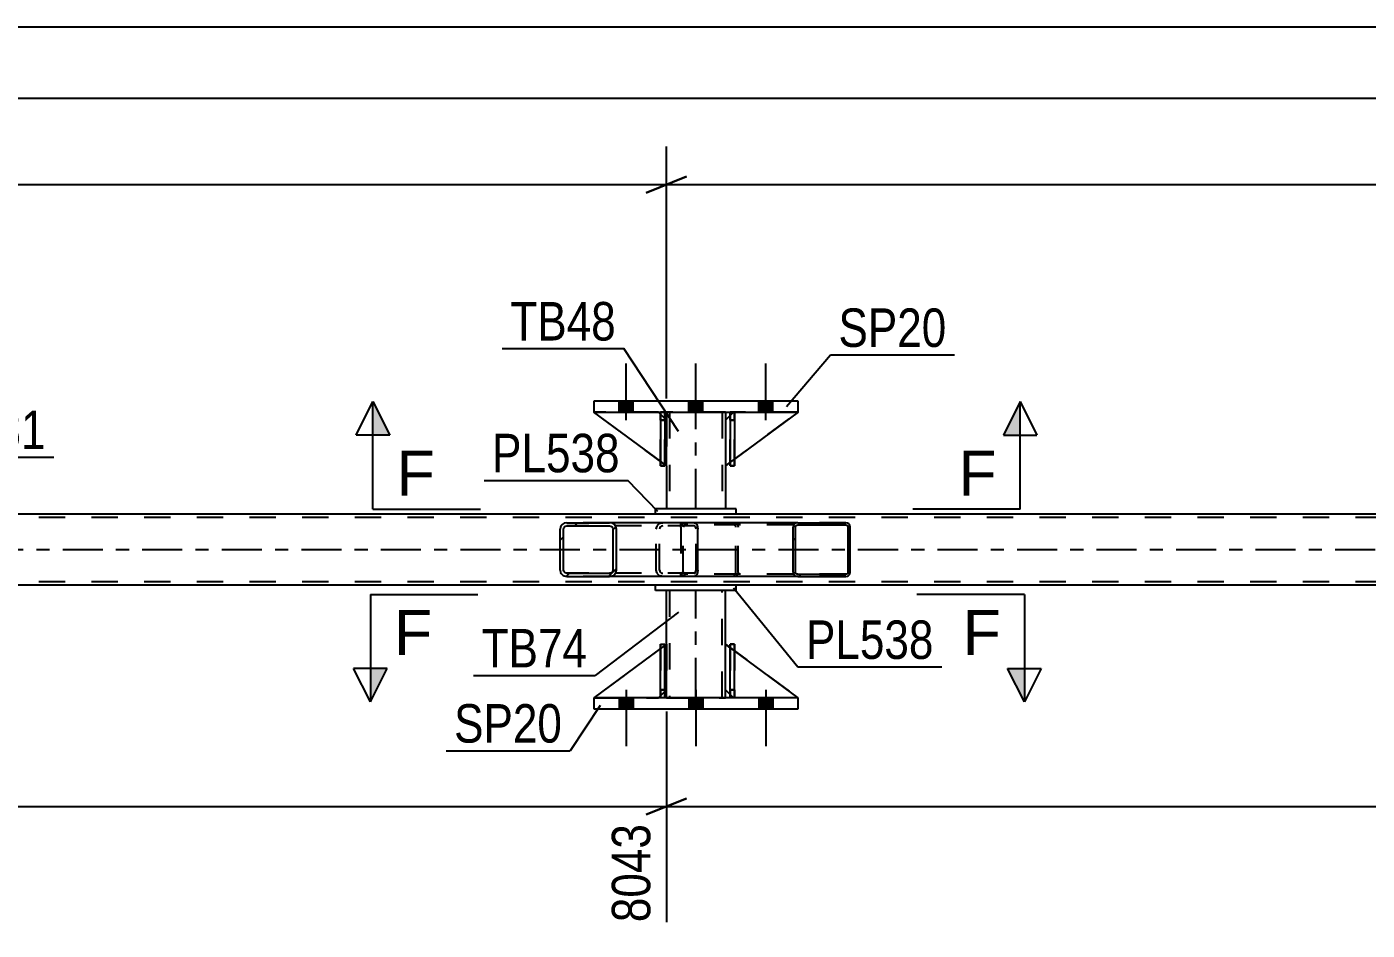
# Model space of a CAD drawing. Header units: millimetres. Extents: x 0 to 841, y 0 to 594.
# Drawn here: x 272 to 371.7, y 206.7 to 273.9 of the extents above; entities that cross this region are included whole.
import ezdxf

# ---------------------------------------------------------------- set-up
doc = ezdxf.new("R2010")
doc.units = ezdxf.units.MM
doc.linetypes.add('DXK_LINE_DOT2', pattern=[3.9198, 1.9599, -1.9599])
doc.linetypes.add('DXK_LINE_DOT3', pattern=[5.9187, 2.979, -0.9799, 0.9799, -0.9799])
doc.styles.add('Arial', font='ARIAL.TTF', dxfattribs={"height": 0.2})
doc.styles.add('Arial Narrow', font='ARIALN.TTF', dxfattribs={"height": 0.2})

# ---------------------------------------------------------------- blocks, each defined once
blk = doc.blocks.new('Part-814553314-5934 - 5672')
at = {"color": 2, "linetype": 'Continuous'}
for p, q in [((324.328, 245.022), (323.974, 244.669)), ((323.974, 244.669), (323.974, 241.269)), ((329.374, 245.269), (324.648, 241.768)), ((324.328, 241.531), (323.974, 241.269))]:
    blk.add_line(p, q, dxfattribs=at)
at = {"color": 7, "linetype": 'DXK_LINE_DOT2'}
for p, q in [((324.574, 245.269), (324.328, 245.022)), ((329.374, 245.269), (324.574, 245.269)), ((324.648, 241.768), (324.328, 241.531))]:
    blk.add_line(p, q, dxfattribs=at)
blk = doc.blocks.new('Part-814553314-5862 - 5672')
at = {"linetype": 'Continuous'}
h = blk.add_hatch(dxfattribs=at)
h.set_pattern_fill('', scale=0.7, style=0, pattern_type=0)
h.set_pattern_definition([(45, (315.8135, 236.7324), (-1.57154, 1.57154), [])])
h.paths.add_polyline_path([(315.852, 236.549), (315.813, 236.732), (315.704, 236.888), (315.541, 236.992), (315.349, 237.029), (312.165, 237.029), (311.972, 236.992), (311.809, 236.888), (311.7, 236.732), (311.662, 236.549), (311.662, 233.509), (311.7, 233.325), (311.809, 233.169), (311.972, 233.065), (312.165, 233.029), (315.349, 233.029), (315.541, 233.065), (315.704, 233.169), (315.813, 233.325), (315.852, 233.509)])
h.paths.add_polyline_path([(315.581, 233.417), (315.527, 233.339), (315.445, 233.287), (315.349, 233.269), (312.165, 233.269), (312.069, 233.287), (311.987, 233.339), (311.932, 233.417), (311.913, 233.509), (311.913, 236.549), (311.932, 236.641), (311.987, 236.718), (312.069, 236.77), (312.165, 236.789), (315.349, 236.789), (315.445, 236.77), (315.527, 236.718), (315.581, 236.641), (315.6, 236.549), (315.6, 233.509)])
at = {"color": 2, "linetype": 'Continuous'}
for p, q in [((311.7, 236.732), (311.662, 236.549)), ((311.662, 233.509), (311.662, 236.549)), ((311.913, 236.549), (311.932, 236.641)), ((311.913, 233.509), (311.913, 236.549)), ((311.932, 236.641), (311.987, 236.718)), ((312.165, 237.029), (311.972, 236.992)), ((311.987, 236.718), (312.069, 236.77)), ((312.069, 236.77), (312.165, 236.789)), ((312.165, 237.029), (315.349, 237.029)), ((312.165, 236.789), (315.349, 236.789)), ((321.65, 237.029), (315.349, 237.029)), ((315.541, 236.992), (315.349, 237.029)), ((315.349, 236.789), (315.445, 236.77)), ((315.445, 236.77), (315.527, 236.718)), ((315.527, 236.718), (315.581, 236.641)), ((315.581, 236.641), (315.6, 236.549)), ((315.6, 233.509), (315.6, 236.549)), ((315.852, 236.549), (315.813, 236.732)), ((315.852, 233.509), (315.852, 236.549)), ((321.65, 237.029), (321.753, 236.992)), ((321.753, 236.992), (321.841, 236.888)), ((321.841, 236.888), (321.9, 236.732)), ((321.9, 236.732), (321.92, 236.549)), ((321.92, 233.509), (321.92, 236.549)), ((311.662, 233.509), (311.7, 233.325)), ((311.932, 233.417), (311.913, 233.509)), ((315.6, 233.509), (315.581, 233.417)), ((315.813, 233.325), (315.852, 233.509)), ((321.92, 233.509), (321.9, 233.325)), ((311.987, 233.339), (311.932, 233.417)), ((311.972, 233.065), (312.165, 233.029)), ((312.069, 233.287), (311.987, 233.339)), ((312.165, 233.269), (312.069, 233.287)), ((312.165, 233.269), (315.349, 233.269)), ((312.165, 233.029), (315.349, 233.029)), ((315.445, 233.287), (315.349, 233.269)), ((315.349, 233.029), (315.541, 233.065)), ((321.65, 233.029), (315.349, 233.029)), ((315.527, 233.339), (315.445, 233.287)), ((315.581, 233.417), (315.527, 233.339)), ((321.753, 233.065), (321.65, 233.029)), ((321.841, 233.169), (321.753, 233.065)), ((321.9, 233.325), (321.841, 233.169))]:
    blk.add_line(p, q, dxfattribs=at)
at = {"color": 7, "linetype": 'DXK_LINE_DOT2'}
for p, q in [((315.349, 237.029), (312.165, 237.029)), ((321.65, 236.789), (312.165, 236.789)), ((318.812, 236.549), (318.85, 236.732)), ((318.812, 233.509), (318.812, 236.549)), ((319.083, 236.641), (319.064, 236.549)), ((319.064, 233.509), (319.064, 236.549)), ((319.137, 236.718), (319.083, 236.641)), ((319.123, 236.992), (319.315, 237.029)), ((319.219, 236.77), (319.137, 236.718)), ((319.315, 236.789), (319.219, 236.77)), ((320.657, 236.789), (320.657, 237.029)), ((321.701, 236.77), (321.65, 236.789)), ((321.745, 236.718), (321.701, 236.77)), ((321.775, 236.641), (321.745, 236.718)), ((321.785, 236.549), (321.775, 236.641)), ((321.785, 233.509), (321.785, 236.549)), ((318.85, 233.325), (318.812, 233.509)), ((319.064, 233.509), (319.083, 233.417)), ((321.775, 233.417), (321.785, 233.509)), ((321.65, 233.269), (312.165, 233.269)), ((315.349, 233.029), (312.165, 233.029)), ((319.083, 233.417), (319.137, 233.339)), ((319.315, 233.029), (319.123, 233.065)), ((319.137, 233.339), (319.159, 233.325)), ((319.159, 233.325), (319.219, 233.287)), ((319.219, 233.287), (319.315, 233.269)), ((320.657, 233.029), (320.657, 233.269)), ((321.65, 233.269), (321.701, 233.287)), ((321.701, 233.287), (321.745, 233.339)), ((321.745, 233.339), (321.775, 233.417))]:
    blk.add_line(p, q, dxfattribs=at)
at = {"color": 2, "linetype": 'Continuous'}
for centre, start, end in [((312.15, 236.534), 111.1941, 156.15059), ((315.364, 236.534), 23.84941, 68.8059), ((312.15, 233.524), 203.84941, 248.8059), ((315.364, 233.524), 291.1941, 336.15059)]:
    blk.add_arc(centre, 0.492, start, end, dxfattribs=at)
at = {"color": 7, "linetype": 'DXK_LINE_DOT2'}
for centre, start, end in [((319.3, 236.534), 111.19409, 156.15058), ((319.3, 233.524), 203.84941, 248.80591)]:
    blk.add_arc(centre, 0.492, start, end, dxfattribs=at)
blk = doc.blocks.new('Bolt-814553314-5750 - 5672')
at = {"linetype": 'Continuous'}
for points in [[(316.054, 245.269), (317.094, 245.269), (317.094, 246.069), (316.054, 246.069)], [(316.054, 245.269), (317.094, 245.269), (317.094, 246.069), (316.054, 246.069)], [(316.054, 245.269), (317.094, 245.269), (317.094, 246.069), (316.054, 246.069)], [(321.254, 245.269), (322.294, 245.269), (322.294, 246.069), (321.254, 246.069)], [(321.254, 245.269), (322.294, 245.269), (322.294, 246.069), (321.254, 246.069)], [(326.454, 245.269), (327.494, 245.269), (327.494, 246.069), (326.454, 246.069)], [(326.454, 245.269), (327.494, 245.269), (327.494, 246.069), (326.454, 246.069)], [(326.454, 245.269), (327.494, 245.269), (327.494, 246.069), (326.454, 246.069)]]:
    blk.add_hatch(color=1, dxfattribs=at).paths.add_polyline_path(points)
at = {"color": 1, "linetype": 'Continuous'}
for p, q in [((316.574, 244.669), (316.574, 248.869)), ((316.574, 244.669), (316.574, 248.869)), ((316.574, 244.669), (316.574, 248.869)), ((321.774, 244.669), (321.774, 248.869)), ((321.774, 244.669), (321.774, 248.869)), ((326.974, 244.669), (326.974, 248.869)), ((326.974, 244.669), (326.974, 248.869)), ((326.974, 244.669), (326.974, 248.869)), ((316.054, 245.269), (316.054, 246.069)), ((316.054, 245.269), (316.054, 246.069)), ((316.054, 245.269), (316.054, 246.069)), ((317.094, 245.269), (317.094, 246.069)), ((317.094, 245.269), (317.094, 246.069)), ((317.094, 245.269), (317.094, 246.069)), ((321.254, 245.269), (321.254, 246.069)), ((321.254, 245.269), (321.254, 246.069)), ((322.294, 245.269), (322.294, 246.069)), ((322.294, 245.269), (322.294, 246.069)), ((326.454, 245.269), (326.454, 246.069)), ((326.454, 245.269), (326.454, 246.069)), ((326.454, 245.269), (326.454, 246.069)), ((327.494, 245.269), (327.494, 246.069)), ((327.494, 245.269), (327.494, 246.069)), ((327.494, 245.269), (327.494, 246.069))]:
    blk.add_line(p, q, dxfattribs=at)
blk = doc.blocks.new('Bolt-814553314-5751 - 5672')
at = {"linetype": 'Continuous'}
for points in [[(317.094, 223.989), (316.054, 223.989), (316.054, 223.189), (317.094, 223.189)], [(317.094, 223.989), (316.054, 223.989), (316.054, 223.189), (317.094, 223.189)], [(317.094, 223.989), (316.054, 223.989), (316.054, 223.189), (317.094, 223.189)], [(322.294, 223.989), (321.254, 223.989), (321.254, 223.189), (322.294, 223.189)], [(322.294, 223.989), (321.254, 223.989), (321.254, 223.189), (322.294, 223.189)], [(327.494, 223.989), (326.454, 223.989), (326.454, 223.189), (327.494, 223.189)], [(327.494, 223.989), (326.454, 223.989), (326.454, 223.189), (327.494, 223.189)], [(327.494, 223.989), (326.454, 223.989), (326.454, 223.189), (327.494, 223.189)]]:
    blk.add_hatch(color=1, dxfattribs=at).paths.add_polyline_path(points)
at = {"color": 1, "linetype": 'Continuous'}
for p, q in [((316.574, 224.589), (316.574, 220.389)), ((316.574, 224.589), (316.574, 220.389)), ((316.574, 224.589), (316.574, 220.389)), ((321.774, 224.589), (321.774, 220.389)), ((321.774, 224.589), (321.774, 220.389)), ((326.974, 224.589), (326.974, 220.389)), ((326.974, 224.589), (326.974, 220.389)), ((326.974, 224.589), (326.974, 220.389)), ((316.054, 223.989), (316.054, 223.189)), ((316.054, 223.989), (316.054, 223.189)), ((316.054, 223.989), (316.054, 223.189)), ((317.094, 223.989), (317.094, 223.189)), ((317.094, 223.989), (317.094, 223.189)), ((317.094, 223.989), (317.094, 223.189)), ((321.254, 223.989), (321.254, 223.189)), ((321.254, 223.989), (321.254, 223.189)), ((322.294, 223.989), (322.294, 223.189)), ((322.294, 223.989), (322.294, 223.189)), ((326.454, 223.989), (326.454, 223.189)), ((326.454, 223.989), (326.454, 223.189)), ((326.454, 223.989), (326.454, 223.189)), ((327.494, 223.989), (327.494, 223.189)), ((327.494, 223.989), (327.494, 223.189)), ((327.494, 223.989), (327.494, 223.189))]:
    blk.add_line(p, q, dxfattribs=at)
blk = doc.blocks.new('Part-814553314-5964 - 5672')
at = {"color": 2, "linetype": 'Continuous'}
for p, q in [((319.128, 223.989), (319.128, 227.989)), ((319.128, 227.989), (319.448, 227.989)), ((319.448, 223.989), (319.448, 227.989)), ((319.128, 223.989), (319.128, 223.989)), ((319.448, 223.989), (319.128, 223.989))]:
    blk.add_line(p, q, dxfattribs=at)
at = {"color": 7, "linetype": 'DXK_LINE_DOT2'}
for p, q in [((319.128, 227.989), (319.128, 224.589)), ((319.448, 224.589), (319.448, 227.989)), ((319.128, 224.589), (319.128, 223.989)), ((319.128, 224.589), (319.448, 224.589)), ((319.448, 223.989), (319.448, 224.589)), ((319.448, 223.989), (319.448, 223.989))]:
    blk.add_line(p, q, dxfattribs=at)
blk = doc.blocks.new('Part-814553314-5966 - 5672')
at = {"color": 7, "linetype": 'DXK_LINE_DOT2'}
for p, q in [((319.128, 227.989), (319.448, 227.989)), ((319.128, 224.589), (319.128, 227.989)), ((319.128, 227.989), (319.128, 223.989)), ((319.448, 227.989), (319.448, 224.589)), ((319.448, 223.989), (319.448, 227.895)), ((319.448, 224.589), (319.128, 224.589)), ((319.128, 223.989), (319.128, 224.589)), ((319.448, 224.589), (319.448, 223.989)), ((319.448, 223.989), (319.128, 223.989)), ((319.448, 223.989), (319.448, 223.989))]:
    blk.add_line(p, q, dxfattribs=at)
blk = doc.blocks.new('Part-814553314-5902 - 5672')
at = {"color": 2, "linetype": 'Continuous'}
for p, q in [((324.774, 232.389), (318.774, 232.389)), ((318.774, 231.989), (318.774, 232.389)), ((324.774, 231.989), (318.774, 231.989)), ((324.774, 231.989), (324.774, 232.389))]:
    blk.add_line(p, q, dxfattribs=at)
blk = doc.blocks.new('Part-814553314-5801 - 5672')
at = {"color": 2, "linetype": 'Continuous'}
for p, q in [((318.774, 237.669), (154.506, 237.669)), ((574.177, 237.669), (324.774, 237.669)), ((318.774, 232.389), (154.506, 232.389)), ((574.177, 232.389), (324.774, 232.389))]:
    blk.add_line(p, q, dxfattribs=at)
at = {"color": 7, "linetype": 'DXK_LINE_DOT2'}
for p, q in [((324.774, 237.669), (318.774, 237.669)), ((717.771, 237.429), (55.655, 237.429)), ((717.771, 232.629), (55.655, 232.629)), ((324.774, 232.389), (318.774, 232.389))]:
    blk.add_line(p, q, dxfattribs=at)
at = {"color": 7, "linetype": 'DXK_LINE_DOT3'}
blk.add_line((55.655, 235.029), (717.771, 235.029), dxfattribs=at)
blk = doc.blocks.new('Part-814553314-5936 - 5672')
at = {"color": 2, "linetype": 'Continuous'}
for p, q in [((319.128, 241.599), (314.174, 245.269)), ((319.128, 245.115), (318.974, 245.269)), ((319.574, 244.669), (319.448, 244.795)), ((319.574, 244.669), (319.574, 244.669)), ((319.574, 241.269), (319.574, 244.669)), ((319.448, 241.362), (319.574, 241.269)), ((319.574, 241.269), (319.574, 241.269))]:
    blk.add_line(p, q, dxfattribs=at)
at = {"color": 7, "linetype": 'DXK_LINE_DOT2'}
for p, q in [((318.974, 245.269), (314.174, 245.269)), ((318.974, 245.269), (319.574, 244.669)), ((319.448, 244.795), (319.128, 245.115)), ((319.574, 244.669), (319.574, 241.269)), ((319.448, 241.362), (319.128, 241.599))]:
    blk.add_line(p, q, dxfattribs=at)
blk = doc.blocks.new('Part-814553314-5962 - 5672')
at = {"color": 7, "linetype": 'DXK_LINE_DOT2'}
for p, q in [((319.574, 227.988), (314.174, 223.989)), ((319.574, 224.588), (319.574, 227.988)), ((319.574, 227.988), (319.574, 224.588)), ((318.974, 223.988), (319.574, 224.588)), ((319.574, 224.588), (318.974, 223.988)), ((319.574, 224.588), (319.574, 224.588)), ((314.174, 223.989), (318.974, 223.988))]:
    blk.add_line(p, q, dxfattribs=at)
blk = doc.blocks.new('Part-814553314-5850 - 5672')
at = {"color": 2, "linetype": 'Continuous'}
for p, q in [((324.774, 238.069), (318.774, 238.069)), ((318.774, 237.669), (318.774, 238.069)), ((324.774, 237.669), (318.774, 237.669)), ((324.774, 237.669), (324.774, 238.069))]:
    blk.add_line(p, q, dxfattribs=at)
blk = doc.blocks.new('Part-814553314-5914 - 5672')
at = {"linetype": 'Continuous'}
h = blk.add_hatch(dxfattribs=at)
h.set_pattern_fill('', scale=0.7, style=0, pattern_type=0)
h.set_pattern_definition([(45, (333.2375, 236.8312), (-1.57154, 1.57154), [])])
h.paths.add_polyline_path([(333.263, 236.709), (333.237, 236.831), (333.164, 236.935), (333.053, 237.004), (332.923, 237.029), (329.347, 237.029), (329.217, 237.004), (329.106, 236.935), (329.033, 236.831), (329.007, 236.709), (329.007, 233.349), (329.033, 233.226), (329.106, 233.122), (329.217, 233.053), (329.347, 233.029), (332.923, 233.029), (333.053, 233.053), (333.164, 233.122), (333.237, 233.226), (333.263, 233.349)])
h.paths.add_polyline_path([(333.08, 233.288), (333.043, 233.236), (332.988, 233.201), (332.923, 233.189), (329.347, 233.189), (329.282, 233.201), (329.227, 233.236), (329.19, 233.288), (329.177, 233.349), (329.177, 236.709), (329.19, 236.77), (329.227, 236.822), (329.282, 236.857), (329.347, 236.869), (332.923, 236.869), (332.988, 236.857), (333.043, 236.822), (333.08, 236.77), (333.093, 236.709), (333.093, 233.349)])
at = {"color": 7, "linetype": 'DXK_LINE_DOT2'}
for p, q in [((320.657, 236.709), (320.683, 236.831)), ((320.657, 236.709), (320.657, 233.349)), ((320.841, 236.77), (320.828, 236.709)), ((320.828, 233.349), (320.828, 236.709)), ((320.878, 236.822), (320.841, 236.77)), ((320.868, 237.004), (320.998, 237.029)), ((320.933, 236.857), (320.878, 236.822)), ((320.998, 236.869), (320.933, 236.857)), ((321.65, 237.029), (320.998, 237.029)), ((332.923, 236.869), (320.998, 236.869)), ((324.574, 237.029), (324.704, 237.004)), ((324.639, 236.857), (324.574, 236.869)), ((324.694, 236.822), (324.639, 236.857)), ((324.731, 236.77), (324.694, 236.822)), ((324.744, 236.709), (324.731, 236.77)), ((324.744, 233.349), (324.744, 236.709)), ((324.888, 236.831), (324.914, 236.709)), ((324.914, 233.349), (324.914, 236.709)), ((332.923, 237.029), (329.347, 237.029)), ((320.683, 233.226), (320.657, 233.349)), ((320.828, 233.349), (320.841, 233.288)), ((320.841, 233.288), (320.878, 233.236)), ((320.998, 233.029), (320.868, 233.053)), ((320.878, 233.236), (320.933, 233.201)), ((320.933, 233.201), (320.998, 233.189)), ((332.923, 233.189), (320.998, 233.189)), ((321.65, 233.029), (320.998, 233.029)), ((324.574, 233.189), (324.639, 233.201)), ((324.704, 233.053), (324.574, 233.029)), ((324.639, 233.201), (324.694, 233.236)), ((324.694, 233.236), (324.731, 233.288)), ((324.731, 233.288), (324.744, 233.349)), ((324.914, 233.349), (324.888, 233.226)), ((332.923, 233.029), (329.347, 233.029))]:
    blk.add_line(p, q, dxfattribs=at)
at = {"color": 2, "linetype": 'Continuous'}
for p, q in [((329.347, 237.029), (321.65, 237.029)), ((329.033, 236.831), (329.007, 236.709)), ((329.007, 233.349), (329.007, 236.709)), ((329.177, 236.709), (329.19, 236.77)), ((329.177, 233.349), (329.177, 236.709)), ((329.19, 236.77), (329.227, 236.822)), ((329.347, 237.029), (329.217, 237.004)), ((329.227, 236.822), (329.282, 236.857)), ((329.282, 236.857), (329.347, 236.869)), ((329.347, 237.029), (332.923, 237.029)), ((329.347, 236.869), (332.923, 236.869)), ((333.053, 237.004), (332.923, 237.029)), ((332.923, 236.869), (332.988, 236.857)), ((332.988, 236.857), (333.043, 236.822)), ((333.043, 236.822), (333.08, 236.77)), ((333.08, 236.77), (333.093, 236.709)), ((333.093, 233.349), (333.093, 236.709)), ((333.263, 236.709), (333.237, 236.831)), ((333.263, 233.349), (333.263, 236.709)), ((329.347, 233.029), (321.65, 233.029)), ((329.007, 233.349), (329.033, 233.226)), ((329.19, 233.288), (329.177, 233.349)), ((329.227, 233.236), (329.19, 233.288)), ((329.217, 233.053), (329.347, 233.029)), ((329.282, 233.201), (329.227, 233.236)), ((329.347, 233.189), (329.282, 233.201)), ((329.347, 233.189), (332.923, 233.189)), ((329.347, 233.029), (332.923, 233.029)), ((332.988, 233.201), (332.923, 233.189)), ((332.923, 233.029), (333.053, 233.053)), ((333.043, 233.236), (332.988, 233.201)), ((333.08, 233.288), (333.043, 233.236)), ((333.093, 233.349), (333.08, 233.288)), ((333.237, 233.226), (333.263, 233.349))]:
    blk.add_line(p, q, dxfattribs=at)
at = {"color": 7, "linetype": 'DXK_LINE_DOT2'}
for centre, start, end in [((320.985, 236.695), 110.75832, 155.68005), ((324.587, 236.695), 24.31995, 69.24167), ((320.985, 233.363), 204.31995, 249.24167), ((324.587, 233.363), 290.75832, 335.68005)]:
    blk.add_arc(centre, 0.331, start, end, dxfattribs=at)
at = {"color": 2, "linetype": 'Continuous'}
for centre, start, end in [((329.334, 236.695), 110.75832, 155.68004), ((332.936, 236.695), 24.31996, 69.24168), ((329.334, 233.363), 204.31996, 249.24168), ((332.936, 233.363), 290.75832, 335.68004)]:
    blk.add_arc(centre, 0.331, start, end, dxfattribs=at)
blk = doc.blocks.new('Part-814553314-5879 - 5672')
at = {"color": 2, "linetype": 'Continuous'}
for p, q in [((319.574, 245.269), (319.574, 244.669)), ((323.974, 245.269), (323.974, 244.669)), ((319.574, 241.269), (319.574, 238.069)), ((323.974, 241.269), (323.974, 238.069))]:
    blk.add_line(p, q, dxfattribs=at)
at = {"color": 7, "linetype": 'DXK_LINE_DOT2'}
for p, q in [((323.974, 245.269), (319.574, 245.269)), ((319.574, 244.669), (319.574, 241.269)), ((319.814, 245.269), (319.814, 238.069)), ((323.734, 245.269), (323.734, 238.069)), ((323.974, 244.669), (323.974, 241.269)), ((323.974, 238.069), (319.574, 238.069))]:
    blk.add_line(p, q, dxfattribs=at)
at = {"color": 7, "linetype": 'DXK_LINE_DOT3'}
blk.add_line((321.774, 238.069), (321.774, 245.269), dxfattribs=at)
blk = doc.blocks.new('Part-814553314-5881 - 5672')
at = {"color": 7, "linetype": 'DXK_LINE_DOT2'}
for p, q in [((319.128, 244.669), (319.128, 245.269)), ((319.128, 245.269), (319.128, 245.269)), ((319.128, 245.269), (319.128, 241.269)), ((319.448, 245.269), (319.128, 245.269)), ((319.128, 241.269), (319.128, 244.669)), ((319.128, 244.669), (319.448, 244.669)), ((319.448, 244.669), (319.448, 245.269)), ((319.448, 241.269), (319.448, 245.269)), ((319.448, 244.669), (319.448, 241.269)), ((319.128, 241.269), (319.448, 241.269))]:
    blk.add_line(p, q, dxfattribs=at)
blk = doc.blocks.new('Part-814553314-5882 - 5672')
at = {"color": 7, "linetype": 'DXK_LINE_DOT2'}
for p, q in [((324.328, 244.669), (324.328, 245.269)), ((324.328, 245.269), (324.328, 245.269)), ((324.328, 245.269), (324.328, 241.269)), ((324.648, 245.269), (324.328, 245.269)), ((324.328, 241.269), (324.328, 244.669)), ((324.328, 244.669), (324.648, 244.669)), ((324.648, 244.669), (324.648, 245.269)), ((324.648, 241.269), (324.648, 245.269)), ((324.648, 244.669), (324.648, 241.269)), ((324.328, 241.269), (324.648, 241.269))]:
    blk.add_line(p, q, dxfattribs=at)
blk = doc.blocks.new('Part-814553314-5887 - 5672')
at = {"color": 2, "linetype": 'Continuous'}
for p, q in [((314.174, 223.989), (314.174, 223.189)), ((329.374, 223.989), (314.174, 223.989)), ((329.374, 223.189), (329.374, 223.989)), ((314.174, 223.189), (329.374, 223.189))]:
    blk.add_line(p, q, dxfattribs=at)
blk = doc.blocks.new('Part-814553314-5892 - 5672')
at = {"color": 2, "linetype": 'Continuous'}
for p, q in [((329.374, 246.069), (314.174, 246.069)), ((314.174, 246.069), (314.174, 245.269)), ((329.374, 245.269), (329.374, 246.069)), ((314.174, 245.269), (329.374, 245.269))]:
    blk.add_line(p, q, dxfattribs=at)
blk = doc.blocks.new('Part-814553314-5897 - 5672')
at = {"color": 2, "linetype": 'Continuous'}
for p, q in [((319.574, 227.988), (319.574, 231.989)), ((323.974, 227.989), (323.974, 231.989)), ((319.574, 223.989), (319.574, 224.588)), ((323.974, 223.989), (323.974, 224.589))]:
    blk.add_line(p, q, dxfattribs=at)
at = {"color": 7, "linetype": 'DXK_LINE_DOT2'}
for p, q in [((323.974, 231.989), (319.574, 231.989)), ((319.814, 231.989), (319.814, 223.989)), ((323.734, 223.989), (323.734, 231.989)), ((319.574, 224.588), (319.574, 227.988)), ((323.974, 224.589), (323.974, 227.989)), ((319.574, 223.989), (323.974, 223.989))]:
    blk.add_line(p, q, dxfattribs=at)
at = {"color": 7, "linetype": 'DXK_LINE_DOT3'}
blk.add_line((321.774, 223.989), (321.774, 231.989), dxfattribs=at)
blk = doc.blocks.new('Part-814553314-5933 - 5672')
at = {"color": 7, "linetype": 'DXK_LINE_DOT2'}
for p, q in [((324.574, 245.269), (323.974, 244.669)), ((323.974, 241.269), (329.374, 245.269)), ((323.974, 244.669), (323.974, 241.269)), ((329.374, 245.269), (324.574, 245.269))]:
    blk.add_line(p, q, dxfattribs=at)
blk = doc.blocks.new('Part-814553314-5935 - 5672')
at = {"color": 7, "linetype": 'DXK_LINE_DOT2'}
for p, q in [((319.574, 241.269), (314.174, 245.269)), ((314.174, 245.269), (318.974, 245.269)), ((318.974, 245.269), (319.574, 244.669)), ((319.574, 244.669), (318.974, 245.269)), ((319.574, 244.669), (319.574, 241.269)), ((319.574, 244.669), (319.574, 244.669)), ((319.574, 244.669), (319.574, 241.269))]:
    blk.add_line(p, q, dxfattribs=at)
blk = doc.blocks.new('Part-814553314-5937 - 5672')
at = {"color": 2, "linetype": 'Continuous'}
for p, q in [((319.448, 245.269), (319.128, 245.269)), ((319.128, 245.269), (319.128, 241.269)), ((319.448, 245.269), (319.448, 245.269)), ((319.448, 245.269), (319.448, 241.269)), ((319.448, 241.269), (319.128, 241.269))]:
    blk.add_line(p, q, dxfattribs=at)
at = {"color": 7, "linetype": 'DXK_LINE_DOT2'}
for p, q in [((319.128, 244.669), (319.128, 245.269)), ((319.448, 244.669), (319.128, 244.669)), ((319.128, 244.669), (319.128, 241.269)), ((319.448, 244.669), (319.448, 245.269)), ((319.448, 245.269), (319.448, 245.269)), ((319.448, 241.269), (319.448, 244.669))]:
    blk.add_line(p, q, dxfattribs=at)
blk = doc.blocks.new('Part-814553314-5938 - 5672')
at = {"color": 2, "linetype": 'Continuous'}
for p, q in [((324.648, 245.269), (324.328, 245.269)), ((324.328, 245.269), (324.328, 241.269)), ((324.648, 245.269), (324.648, 245.269)), ((324.648, 245.269), (324.648, 241.269)), ((324.648, 241.269), (324.328, 241.269))]:
    blk.add_line(p, q, dxfattribs=at)
at = {"color": 7, "linetype": 'DXK_LINE_DOT2'}
for p, q in [((324.328, 244.669), (324.328, 245.269)), ((324.648, 244.669), (324.328, 244.669)), ((324.328, 244.669), (324.328, 241.269)), ((324.648, 244.669), (324.648, 245.269)), ((324.648, 245.269), (324.648, 245.269)), ((324.648, 241.269), (324.648, 244.669))]:
    blk.add_line(p, q, dxfattribs=at)
blk = doc.blocks.new('Part-814553314-5959 - 5672')
at = {"color": 7, "linetype": 'DXK_LINE_DOT2'}
for p, q in [((323.974, 224.588), (323.974, 227.988)), ((323.974, 227.988), (329.374, 223.988)), ((324.574, 223.988), (323.974, 224.588)), ((329.374, 223.988), (324.574, 223.988))]:
    blk.add_line(p, q, dxfattribs=at)
blk = doc.blocks.new('Part-814553314-5960 - 5672')
at = {"color": 2, "linetype": 'Continuous'}
for p, q in [((323.974, 224.588), (323.974, 227.988)), ((324.328, 227.726), (323.974, 227.988)), ((329.374, 223.989), (324.648, 227.489)), ((324.328, 224.235), (323.974, 224.588))]:
    blk.add_line(p, q, dxfattribs=at)
at = {"color": 7, "linetype": 'DXK_LINE_DOT2'}
for p, q in [((324.648, 227.489), (324.328, 227.726)), ((324.574, 223.988), (324.328, 224.235)), ((329.374, 223.988), (324.574, 223.988)), ((329.374, 223.989), (329.374, 223.988)), ((329.374, 223.988), (329.374, 223.989))]:
    blk.add_line(p, q, dxfattribs=at)
blk = doc.blocks.new('Part-814553314-5963 - 5672')
at = {"color": 2, "linetype": 'Continuous'}
for p, q in [((319.128, 227.658), (314.174, 223.989)), ((319.574, 227.988), (319.448, 227.895)), ((319.574, 224.588), (319.574, 227.988)), ((319.574, 224.588), (319.448, 224.462)), ((319.574, 224.588), (319.574, 224.588)), ((319.128, 224.142), (318.974, 223.988))]:
    blk.add_line(p, q, dxfattribs=at)
at = {"color": 7, "linetype": 'DXK_LINE_DOT2'}
for p, q in [((319.448, 227.895), (319.128, 227.658)), ((319.574, 224.588), (319.574, 227.988)), ((319.574, 224.588), (318.974, 223.988)), ((314.174, 223.989), (318.974, 223.988)), ((319.448, 224.462), (319.128, 224.142))]:
    blk.add_line(p, q, dxfattribs=at)
blk = doc.blocks.new('Part-814553314-5965 - 5672')
at = {"color": 2, "linetype": 'Continuous'}
for p, q in [((324.328, 223.989), (324.328, 227.989)), ((324.328, 227.989), (324.648, 227.989)), ((324.648, 223.989), (324.648, 227.989)), ((324.328, 223.989), (324.328, 223.989)), ((324.648, 223.989), (324.328, 223.989))]:
    blk.add_line(p, q, dxfattribs=at)
at = {"color": 7, "linetype": 'DXK_LINE_DOT2'}
for p, q in [((324.328, 227.989), (324.328, 224.589)), ((324.648, 224.589), (324.648, 227.989)), ((324.328, 224.589), (324.328, 223.989)), ((324.328, 224.589), (324.648, 224.589)), ((324.648, 223.989), (324.648, 224.589)), ((324.648, 223.989), (324.648, 223.989))]:
    blk.add_line(p, q, dxfattribs=at)
blk = doc.blocks.new('Part-814553314-5967 - 5672')
at = {"color": 7, "linetype": 'DXK_LINE_DOT2'}
for p, q in [((324.648, 227.989), (324.328, 227.989)), ((324.328, 224.589), (324.328, 227.989)), ((324.328, 227.989), (324.328, 223.989)), ((324.648, 227.989), (324.648, 224.589)), ((324.648, 223.989), (324.648, 227.989)), ((324.648, 224.589), (324.328, 224.589)), ((324.328, 223.989), (324.328, 224.589)), ((324.648, 224.589), (324.648, 223.989)), ((324.648, 223.989), (324.328, 223.989)), ((324.648, 223.989), (324.648, 223.989))]:
    blk.add_line(p, q, dxfattribs=at)
blk = doc.blocks.new('StraightDimension-814553314-6088 - 5672')
at = {"color": 7, "linetype": 'Continuous'}
for p, q in [((319.574, 246.269), (319.574, 265.04)), ((318.074, 261.59), (321.074, 262.79)), ((149.306, 262.19), (319.574, 262.19))]:
    blk.add_line(p, q, dxfattribs=at)
blk = doc.blocks.new('StraightDimension-814553314-6094 - 5672')
at = {"color": 7, "linetype": 'Continuous'}
for p, q in [((319.574, 246.269), (319.574, 265.04)), ((321.074, 262.79), (318.074, 261.59)), ((319.574, 262.19), (574.977, 262.19))]:
    blk.add_line(p, q, dxfattribs=at)
blk = doc.blocks.new('StraightDimension-814553314-6111 - 5672')
at = {"color": 7, "linetype": 'Continuous'}
blk.add_line((44.795, 273.937), (728.631, 273.937), dxfattribs=at)
blk = doc.blocks.new('StraightDimension-814553314-6122 - 5672')
at = {"color": 7, "linetype": 'Continuous'}
for p, q in [((319.574, 222.988), (319.574, 207.305)), ((318.074, 215.318), (321.074, 216.518)), ((149.306, 215.918), (319.574, 215.918))]:
    blk.add_line(p, q, dxfattribs=at)
at = {"color": 0, "linetype": 'Continuous'}
blk.add_wipeout([(318.974, 215.218), (314.774, 215.218), (314.774, 206.705), (318.974, 206.705)], dxfattribs=at)
at = {"color": 3, "linetype": 'Continuous', "style": 'Arial Narrow'}
blk.add_text('8043', height=2.8633, rotation=90.00021, dxfattribs=at).set_placement((318.374, 207.305))
blk = doc.blocks.new('StraightDimension-814553314-6128 - 5672')
at = {"color": 7, "linetype": 'Continuous'}
for p, q in [((319.574, 222.988), (319.574, 207.305)), ((321.074, 216.518), (318.074, 215.318)), ((319.574, 215.918), (574.977, 215.918))]:
    blk.add_line(p, q, dxfattribs=at)
blk = doc.blocks.new('StraightDimension-814553314-6155 - 5672')
at = {"color": 7, "linetype": 'Continuous'}
blk.add_line((45.435, 268.625), (727.991, 268.625), dxfattribs=at)
blk = doc.blocks.new('Mark-814553314-5797 - 5672')
at = {"color": 30, "linetype": 'Continuous'}
for p, q in [((259.197, 236.359), (262.732, 241.913)), ((262.732, 241.913), (273.981, 241.913))]:
    blk.add_line(p, q, dxfattribs=at)
at = {"color": 0}
blk.add_wipeout([(273.381, 242.513), (273.381, 245.513), (263.332, 245.513), (263.332, 242.513)], dxfattribs=at)
blk.add_wipeout([(273.381, 242.513), (273.381, 245.513), (263.332, 245.513), (263.332, 242.513)], dxfattribs=at)
at = {"color": 3, "style": 'Arial Narrow'}
blk.add_text('BC181', height=2.8633, dxfattribs=at).set_placement((263.332, 242.513))
blk = doc.blocks.new('SectionMark-814553314-6179 - 5672')
at = {"linetype": 'Continuous'}
for points in [[(298.984, 243.547), (297.734, 243.547), (297.734, 246.047)], [(345.904, 243.547), (344.654, 243.547), (345.904, 246.047)]]:
    blk.add_hatch(color=6, dxfattribs=at).paths.add_polyline_path(points)
at = {"color": 6, "linetype": 'Continuous'}
for p, q in [((296.484, 243.547), (297.734, 246.047)), ((297.734, 238.047), (297.734, 246.047)), ((297.734, 246.047), (298.984, 243.547)), ((345.904, 246.047), (344.654, 243.547)), ((345.904, 238.047), (345.904, 246.047)), ((345.904, 246.047), (347.154, 243.547)), ((298.984, 243.547), (296.484, 243.547)), ((344.654, 243.547), (347.154, 243.547)), ((297.734, 238.047), (305.734, 238.047)), ((345.904, 238.047), (337.904, 238.047))]:
    blk.add_line(p, q, dxfattribs=at)
at = {"color": 0, "linetype": 'Continuous'}
for points in [[(302.334, 239.047), (302.334, 242.547), (299.484, 242.547), (299.484, 239.047)], [(344.154, 239.047), (344.154, 242.547), (341.303, 242.547), (341.303, 239.047)]]:
    blk.add_wipeout(points, dxfattribs=at)
at = {"color": 3, "linetype": 'Continuous', "style": 'Arial'}
for p in [(299.484, 239.047), (341.303, 239.047)]:
    blk.add_text('F', height=3.343, dxfattribs=at).set_placement(p)
blk = doc.blocks.new('Mark-814553314-5846 - 5672')
at = {"color": 30, "linetype": 'Continuous'}
for p in [(306.002, 240.183), (318.942, 237.875)]:
    blk.add_line(p, (316.705, 240.183), dxfattribs=at)
at = {"color": 0}
blk.add_wipeout([(316.105, 240.783), (316.105, 243.783), (306.602, 243.783), (306.602, 240.783)], dxfattribs=at)
blk.add_wipeout([(316.105, 240.783), (316.105, 243.783), (306.602, 243.783), (306.602, 240.783)], dxfattribs=at)
at = {"color": 3, "style": 'Arial Narrow'}
blk.add_text('PL538', height=2.8633, dxfattribs=at).set_placement((306.602, 240.783))
blk = doc.blocks.new('Mark-814553314-5875 - 5672')
at = {"color": 30, "linetype": 'Continuous'}
for p in [(307.36, 249.991), (320.466, 243.818)]:
    blk.add_line(p, (316.414, 249.991), dxfattribs=at)
at = {"color": 0}
blk.add_wipeout([(315.814, 250.591), (315.814, 253.591), (307.96, 253.591), (307.96, 250.591)], dxfattribs=at)
blk.add_wipeout([(315.814, 250.591), (315.814, 253.591), (307.96, 253.591), (307.96, 250.591)], dxfattribs=at)
at = {"color": 3, "style": 'Arial Narrow'}
blk.add_text('TB48', height=2.8633, dxfattribs=at).set_placement((307.96, 250.591))
blk = doc.blocks.new('Mark-814553314-5883 - 5672')
at = {"color": 30, "linetype": 'Continuous'}
for p in [(314.636, 223.436), (303.173, 220.065)]:
    blk.add_line(p, (312.412, 220.065), dxfattribs=at)
at = {"color": 0}
blk.add_wipeout([(311.812, 220.665), (311.812, 223.665), (303.773, 223.665), (303.773, 220.665)], dxfattribs=at)
blk.add_wipeout([(311.812, 220.665), (311.812, 223.665), (303.773, 223.665), (303.773, 220.665)], dxfattribs=at)
at = {"color": 3, "style": 'Arial Narrow'}
blk.add_text('SP20', height=2.8633, dxfattribs=at).set_placement((303.773, 220.665))
blk = doc.blocks.new('Mark-814553314-5888 - 5672')
at = {"color": 30, "linetype": 'Continuous'}
for p, q in [((328.515, 245.669), (331.78, 249.514)), ((331.78, 249.514), (341.019, 249.514))]:
    blk.add_line(p, q, dxfattribs=at)
at = {"color": 0}
blk.add_wipeout([(340.419, 250.114), (340.419, 253.114), (332.38, 253.114), (332.38, 250.114)], dxfattribs=at)
blk.add_wipeout([(340.419, 250.114), (340.419, 253.114), (332.38, 253.114), (332.38, 250.114)], dxfattribs=at)
at = {"color": 3, "style": 'Arial Narrow'}
blk.add_text('SP20', height=2.8633, dxfattribs=at).set_placement((332.38, 250.114))
blk = doc.blocks.new('Mark-814553314-5893 - 5672')
at = {"color": 30, "linetype": 'Continuous'}
for p in [(320.466, 230.377), (305.221, 225.66)]:
    blk.add_line(p, (314.275, 225.66), dxfattribs=at)
at = {"color": 0}
blk.add_wipeout([(313.675, 226.26), (313.675, 229.26), (305.821, 229.26), (305.821, 226.26)], dxfattribs=at)
blk.add_wipeout([(313.675, 226.26), (313.675, 229.26), (305.821, 229.26), (305.821, 226.26)], dxfattribs=at)
at = {"color": 3, "style": 'Arial Narrow'}
blk.add_text('TB74', height=2.8633, dxfattribs=at).set_placement((305.821, 226.26))
blk = doc.blocks.new('Mark-814553314-5898 - 5672')
at = {"color": 30, "linetype": 'Continuous'}
for p, q in [((324.576, 232.182), (329.363, 226.294)), ((329.363, 226.294), (340.067, 226.294))]:
    blk.add_line(p, q, dxfattribs=at)
at = {"color": 0}
blk.add_wipeout([(339.467, 226.894), (339.467, 229.894), (329.963, 229.894), (329.963, 226.894)], dxfattribs=at)
blk.add_wipeout([(339.467, 226.894), (339.467, 229.894), (329.963, 229.894), (329.963, 226.894)], dxfattribs=at)
at = {"color": 3, "style": 'Arial Narrow'}
blk.add_text('PL538', height=2.8633, dxfattribs=at).set_placement((329.963, 226.894))
blk = doc.blocks.new('SectionMark-814553314-6183 - 5672')
at = {"linetype": 'Continuous'}
for points in [[(297.547, 226.193), (298.797, 226.193), (297.547, 223.693)], [(344.969, 226.193), (346.219, 226.193), (346.219, 223.693)]]:
    blk.add_hatch(color=6, dxfattribs=at).paths.add_polyline_path(points)
at = {"color": 6, "linetype": 'Continuous'}
for p, q in [((297.547, 231.693), (305.547, 231.693)), ((297.547, 231.693), (297.547, 223.693)), ((346.219, 231.693), (338.219, 231.693)), ((346.219, 231.693), (346.219, 223.693)), ((297.547, 223.693), (296.297, 226.193)), ((298.797, 226.193), (296.297, 226.193)), ((297.547, 223.693), (298.797, 226.193)), ((344.969, 226.193), (347.469, 226.193)), ((346.219, 223.693), (344.969, 226.193)), ((347.469, 226.193), (346.219, 223.693))]:
    blk.add_line(p, q, dxfattribs=at)
at = {"color": 0, "linetype": 'Continuous'}
for points in [[(302.147, 227.193), (302.147, 230.693), (299.297, 230.693), (299.297, 227.193)], [(344.469, 227.193), (344.469, 230.693), (341.618, 230.693), (341.618, 227.193)]]:
    blk.add_wipeout(points, dxfattribs=at)
at = {"color": 3, "linetype": 'Continuous', "style": 'Arial'}
for p in [(299.297, 227.193), (341.618, 227.193)]:
    blk.add_text('F', height=3.343, dxfattribs=at).set_placement(p)

msp = doc.modelspace()

# ---------------------------------------------------------------- block references
for name in ['Bolt-814553314-5750 - 5672', 'Part-814553314-5892 - 5672', 'Part-814553314-5936 - 5672', 'Part-814553314-5935 - 5672', 'Part-814553314-5881 - 5672', 'Part-814553314-5937 - 5672', 'Part-814553314-5879 - 5672', 'Part-814553314-5934 - 5672', 'Part-814553314-5933 - 5672', 'Part-814553314-5882 - 5672', 'Part-814553314-5938 - 5672', 'Part-814553314-5801 - 5672', 'Part-814553314-5850 - 5672', 'Part-814553314-5862 - 5672', 'Part-814553314-5914 - 5672', 'Part-814553314-5902 - 5672', 'Part-814553314-5897 - 5672', 'Part-814553314-5962 - 5672', 'Part-814553314-5963 - 5672', 'Part-814553314-5964 - 5672', 'Part-814553314-5966 - 5672', 'Part-814553314-5959 - 5672', 'Part-814553314-5960 - 5672', 'Part-814553314-5965 - 5672', 'Part-814553314-5967 - 5672', 'Bolt-814553314-5751 - 5672', 'Part-814553314-5887 - 5672']:
    msp.add_blockref(name, (0, 0))

# ---------------------------------------------------------------- next in the draw order: block references
for name in ['StraightDimension-814553314-6088 - 5672', 'Mark-814553314-5898 - 5672', 'Mark-814553314-5893 - 5672', 'StraightDimension-814553314-6122 - 5672']:
    msp.add_blockref(name, (0, 0))

# ---------------------------------------------------------------- next in the draw order: block references
for name in ['StraightDimension-814553314-6094 - 5672', 'Mark-814553314-5883 - 5672', 'StraightDimension-814553314-6128 - 5672']:
    msp.add_blockref(name, (0, 0))

# ---------------------------------------------------------------- next in the draw order: block references
for name in ['StraightDimension-814553314-6111 - 5672', 'SectionMark-814553314-6183 - 5672']:
    msp.add_blockref(name, (0, 0))

# ---------------------------------------------------------------- next in the draw order: block references
msp.add_blockref('StraightDimension-814553314-6155 - 5672', (0, 0))

# ---------------------------------------------------------------- next in the draw order: block references
for name in ['Mark-814553314-5797 - 5672', 'SectionMark-814553314-6179 - 5672']:
    msp.add_blockref(name, (0, 0))

# ---------------------------------------------------------------- next in the draw order: block references
for name in ['Mark-814553314-5888 - 5672', 'Mark-814553314-5846 - 5672']:
    msp.add_blockref(name, (0, 0))

# ---------------------------------------------------------------- next in the draw order: block references
msp.add_blockref('Mark-814553314-5875 - 5672', (0, 0))

doc.saveas('drawing.dxf')
